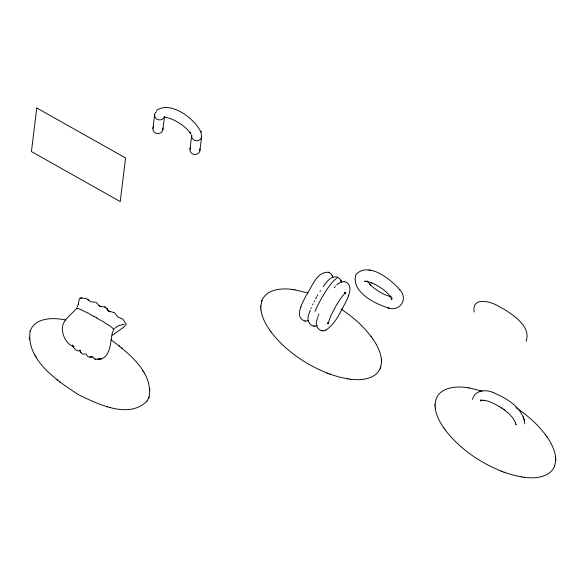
<?xml version="1.0" encoding="UTF-8"?>
<svg xmlns="http://www.w3.org/2000/svg" width="585" height="585" viewBox="0 0 585 585"><rect width="100%" height="100%" fill="white"/><g stroke="black" fill="none" stroke-linecap="round" stroke-linejoin="round"><path stroke-width="0.88" d="M147.04 401.069C128.846 419.533 97.68 404.008 78.609 394.736C57.535 381.127 25.777 359.95 30.171 330.942M113.293 330.335L111.998 334.064L111.113 339.812C128.62 353.164 153.343 372.214 149.036 397.12M474.208 312.046C471.371 296.076 491.217 301.385 499.071 306.555A36.094 13.184 33.1 0 1 505.747 310.313C515.656 316.829 531.026 327.403 526.134 341.282M524.76 423.884C523.275 407.752 506.771 398.385 493.338 392.601M260.969 309.962L260.793 307.315M260.815 306.079L261.883 300.727M380.579 367.395L381.478 362.532M381.5 361.289L381.325 358.642M435.218 408.081L435.043 405.434M435.065 404.191L435.957 399.328M554.653 465.996L555.721 460.644M555.75 459.408L555.567 456.761M260.793 307.534L260.822 305.904M381.478 362.7L381.508 361.077M435.035 405.646L435.065 404.023M555.721 460.819L555.75 459.196M152.926 128.466L154.615 114.733M162.908 129.636L164.487 116.759M189.964 149.321L191.653 135.588M199.946 150.491L201.628 136.758M111.113 339.812C110.309 346.81 108.313 358.627 99.282 359.117L100.137 359.066M316.69 321.033C314.598 326.562 320.368 333.128 325.999 330.086M308.573 315.315C306.043 320.821 311.132 328.39 317.326 325.538M316.814 320.492L317.238 318.847M472.548 399.475C474.464 390.049 486.296 389.091 493.55 392.674M78.419 303.747L78.273 304.288L79.341 298.679L80.16 298.101L81.827 298.138L80.745 298.079L81.125 298.101M308.719 314.752L309.538 312.141M78.288 304.222L77.088 307.198M481.192 399.928L480.49 400.893L481.272 399.928L480.592 400.754L483.766 400.264L483.385 400.242L487.371 400.974L492.621 402.963L499.129 406.392M317.428 318.211L317.648 317.545M380.711 367.014L380.535 367.534M261.59 301.597L261.809 300.931M30.113 331.103L30.266 330.657M149.095 396.959L146.945 401.222M328.609 272.303C316.266 271.425 311.798 287.703 305.853 295.952C302.613 302.833 293.531 317.545 305.209 321.136M325.677 330.24C335.6 323.79 340.426 311.907 345.889 301.845C348.923 296.047 353.932 283.681 344.134 281.56M380.564 367.446L380.411 367.877M309.677 311.768L310.269 310.189M317.889 316.843L318.306 315.695M300.829 307.235L300.961 306.862M348.375 295.827L348.514 295.454M30.266 330.671C35.539 317.15 54.12 317.494 65.9 320.002M261.861 300.785C266.307 289.173 281.648 287.893 292.237 289.436M380.433 367.819C375.994 379.438 360.645 380.711 350.064 379.175M436.11 398.904C440.549 387.285 455.891 386.012 466.479 387.548M554.675 465.938C550.236 477.55 534.895 478.83 524.306 477.287M380.162 368.506L380.374 367.965M148.831 397.69L148.619 398.231M318.613 314.891L318.949 314.05M310.957 308.485L311.337 307.6M392.067 297.94L391.767 298.869L391.35 298.036L391.826 299.513L390.246 296.295L390.473 296.624C386.444 291.147 379.321 286.116 371.767 282.95M312.609 304.8L313.077 303.834M314.057 301.86L314.569 300.858M315.637 298.847L316.756 296.829M317.282 295.908L317.809 294.986M75.801 309.165C71.187 314.913 63.619 319.037 62.441 326.942C61.718 334.766 66.28 344.243 73.988 346.89M319.973 291.41L320.522 290.555M323.198 286.57C326.525 282.241 330.839 275.25 337.318 277.21M334.327 287.601L335.344 286.401M156.553 110.375C170.959 100.269 195.792 119.377 201.313 132.934M114.565 328.397L118.74 325.457L123.903 324.485L122.44 324.265M336.726 284.939L337.501 284.193M337.911 283.842L341.267 281.868L344.375 281.575M365.464 280.961L364.426 281.495L367.27 281.597L366.868 281.517L371.278 282.76M112.342 335.242L123.479 327.388L126.243 324.382L122.945 319.213L117.921 317.026L114.58 312.763L108.503 311.001L109.907 311.739L109.285 311.556M308.617 320.631L304.961 321.114M479.59 391.489L480.519 391.204M89.797 357.128L90.894 356.908L88.101 356.916L86.119 353.976L82.288 354.057L80.342 351.622L80.825 352.675M100.722 359.022L101.483 358.89M80.255 350.795C76.423 351.768 73.469 348.302 72.386 345.018L73.33 346.093M344.419 292.997L345.793 292.354L341.962 296.632L336.631 304.719L330.642 316.156L327.973 324.002L327.841 322.796M97.256 359.358L98.28 359.234L94.836 359.095L92.664 357.055M97.834 359.285L99.764 359.088L98.375 359.212L98.836 359.168M113.709 329.384L113.205 329.311M90.777 356.938L92.437 356.945M76.635 308.112L79.948 309.173A10.918 3.985 33.1 0 1 81.615 309.955L83.918 311.161A14.844 5.419 33.1 0 0 84.759 311.578L86.748 312.492A11.451 4.183 33.1 0 1 89.293 313.831L90.492 314.562A13.024 4.753 33.1 0 0 92.861 315.856L94.01 316.405M81.571 298.116L85.863 298.365L90.638 301.67L96.02 302.313L99.786 306.291L99.055 305.611L100.064 306.379L105.505 307.176L109 311.41M92.159 356.865L91.75 356.835M313.677 326.02L314.489 326.086M322.021 330.722L322.84 330.788M165.211 117.307L166.747 117.541C175.551 119.669 185.057 126.097 190.103 132.707M80.606 350.7L79.582 350.123L80.628 352.243M294.657 289.78L307.864 292.946M468.899 387.892L482.113 391.065M329.713 374.056L338.788 376.945L347.636 378.831M503.956 472.175L513.038 475.064L521.886 476.943M291.93 289.392L294.979 289.824M466.172 387.511L469.221 387.935M347.322 378.787L350.371 379.212M521.564 476.899L524.613 477.331M399.891 289.919C391.27 279.615 368.535 261.21 355.943 274.467C350.656 291.739 374.758 303.71 388.126 307.864M387.738 307.783C399.818 312.383 408.688 298.796 399.665 289.597M101.051 306.562L99.786 306.233L100.386 306.445M369.003 270.153L369.413 270.233M369.903 270.328L370.29 270.402M390.758 296.595L391.168 296.675L390.093 296.463L390.48 296.536C383.914 295.03 376.382 290.599 370.488 284.946M388.615 307.959L389.025 308.039M106.916 406.553L107.596 406.721M109.812 407.277L110.47 407.445M94.836 359.095L95.684 359.344M271.03 331.9C285.356 350.554 305.465 364.345 327.154 373.091M445.28 430.019C459.598 448.673 479.707 462.457 501.403 471.203M326.803 372.959L330.057 374.188M501.045 471.071L504.307 472.3M371.014 282.657L372.016 283.045M328.887 272.413L330.986 273.824L332.214 275.623M337.596 277.319L339.695 278.731L340.931 280.529M328.39 272.222L329.099 272.5M337.106 277.129L337.816 277.407M105.505 307.176L104.605 306.789M100.803 320.346L101.461 320.69A11.451 4.183 33.1 0 1 103.984 322.189L105.929 323.498A14.844 5.419 33.1 0 0 106.755 324.024L107.552 324.507M107.72 324.609L109.029 325.392A10.918 3.985 33.1 0 1 110.667 326.474L113.87 329.158M499.085 406.37L501.535 407.906M96.759 317.955L97.892 318.686A13.024 4.753 33.1 0 0 100.247 320.061M515.941 407.606C527.1 415.087 537.41 424.045 545.512 434.823M501.528 407.899L502.325 408.425M341.033 309.048C352.448 316.617 363.007 325.721 371.263 336.704M502.318 408.425L503.882 409.515M503.853 409.493L504.628 410.063M504.584 410.026L509.184 413.88L512.687 417.748L515.553 422.765L515.429 422.363L515.992 424.951L515.97 424.469M118.982 345.64L119.596 346.137M121.526 347.702L122.126 348.185M57.081 379.877L57.681 380.36M59.611 381.932L60.226 382.422M76.92 308.821L76.518 308.346M369.866 284.325L370.671 285.136M370.071 284.529L367.161 280.99L367.402 281.334M546.982 436.871C551.121 442.889 554.675 449.616 555.596 456.958M435.189 407.877C436.11 415.226 439.664 421.953 443.81 427.971M372.733 338.752C376.872 344.777 380.425 351.505 381.354 358.846M260.939 309.765C261.868 317.107 265.422 323.834 269.561 329.852M545.315 434.553L547.165 437.127M443.62 427.715L445.47 430.289M371.073 336.441L372.916 339.007M269.378 329.604L271.228 332.17M189.906 132.429L190.498 133.27M190.293 132.978L190.959 134.045M106.748 308.28L108.459 311.023L106.945 308.587M142.711 370.78L143.04 371.307M144.093 373.062L144.4 373.552M34.807 354.51L35.115 355M36.168 356.755L36.489 357.281M341.062 280.837L341.538 282.453M332.353 275.93L332.821 277.546M340.828 280.303L341.165 281.063M332.112 275.396L332.448 276.157M523.824 418.216L523.253 416.761M200.765 131.289L200.911 131.698M200.984 131.91L201.138 132.327M524.504 420.688L524.16 419.255M149.811 388.572L149.84 389.025M149.928 390.224L149.957 390.597M29.25 337.465L29.279 337.837M29.367 339.044L29.396 339.49M94.01 316.397A11.415 4.168 33.1 0 1 96.766 317.947M200.896 133.811A5.024 4.6 7 0 1 197.401 140.744A5.024 4.6 7 0 1 191.785 134.916M164.458 116.576A5.024 4.6 7 0 1 156.838 119.113A5.024 4.6 7 0 1 156.531 111.618M199.814 148.861A5.024 4.6 7 0 1 194.425 154.484A5.024 4.6 7 0 1 190.469 147.764M162.776 128.005A5.024 4.6 7 0 1 157.211 133.599A5.024 4.6 7 0 1 153.599 126.623M315.001 311.439A24.921 4.088 -60.6 0 1 336.719 278.65M36.767 107.969L31.415 151.566L120.225 201.576L125.578 157.979L36.767 107.969M328.185 322.649L328.083 323.095L328.185 322.649M345.15 292.873L344.77 293.253L345.15 292.888M345.655 292.485L344.923 292.866L345.669 292.515M365.332 281.378L364.835 281.407L365.354 281.392M88.627 300.068L87.64 299.213L88.627 300.068"/></g></svg>
